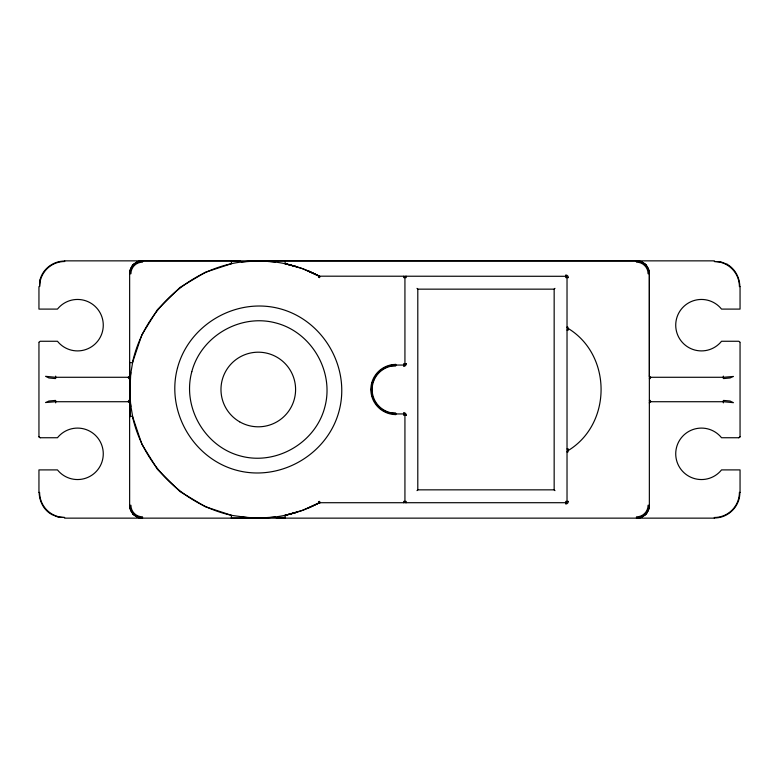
<?xml version="1.0" encoding="UTF-8"?>
<svg xmlns="http://www.w3.org/2000/svg" width="779" height="779" viewBox="0 0 779 779"><rect width="100%" height="100%" fill="white"/><g stroke="black" fill="none" stroke-linecap="round" stroke-linejoin="round"><path stroke-width="1.17" d="M130.775 372.537L129.674 396.589L129.674 382.411L130.385 403.171L133.005 418.732C144.427 466.339 183.776 504.802 231.567 515.338L231.266 518.142L265.366 518.113L249.358 517.831L231.567 515.338L205.296 506.72L180.046 491.617L157.465 469.406L141.875 444.264L132.449 416.22L129.645 416.512L129.645 362.488L132.449 362.78L141.875 334.736L157.465 309.594L180.046 287.383L205.296 272.28L231.567 263.662C261.014 257.44 292.583 261.851 319.127 276.107L302.515 268.648L285.017 263.623L285.299 260.858L714.324 260.858M129.889 388.419L130.385 375.829L133.005 360.268C144.427 312.661 183.776 274.198 231.567 263.662L231.266 260.858L64.676 260.858M129.811 505.279L130.697 509.709L133.413 514.374L138.769 517.587L142.508 518.123L142.508 516.857A11.578 11.578 0 0 1 130.93 505.279L129.645 505.279L129.616 402.753L128.847 401.818M649.189 273.721L648.303 269.291L645.587 264.626L641.419 261.841L636.492 260.877L142.508 260.877C136.101 260.731 130.239 266.106 129.703 272.465M129.811 273.721L130.697 269.291L133.355 265.162A1.285 0.993 -45 0 1 134.319 264.422L138.078 261.91L142.508 261.033M649.189 505.279L648.303 509.709L645.791 513.468A1.285 0.993 -45 0 1 644.681 514.578L640.922 517.09L636.492 517.967M649.296 506.535C648.761 512.894 642.899 518.269 636.492 518.123L636.492 516.857A11.578 11.578 0 0 0 648.07 505.279L649.355 505.279L649.355 273.721A12.863 12.863 0 0 0 636.492 260.858L636.492 262.143A11.578 11.578 0 0 1 648.07 273.721L649.355 273.721L649.384 376.247L650.153 377.182M374.806 377.299L372.362 383.19C374.514 374.874 381.389 368.35 389.597 365.848M39.047 342.049L40.235 341.26L57.461 341.26A25.726 25.726 0 0 0 95.057 344.026A25.726 25.726 0 0 0 95.057 306.332A25.726 25.726 0 0 0 57.461 309.097L38.95 309.097L38.95 286.584M133.413 264.626L131.554 266.993L133.413 264.626L136.072 262.981L133.813 264.412L134.319 264.422M645.81 513.974L647.446 512.007L645.587 514.374L642.928 516.019L645.187 514.588L644.681 514.578M383.687 410.708L389.617 413.065C381.33 410.796 374.582 404.087 372.284 395.839M554.96 490.634L554.161 489.845L554.161 289.155L554.96 288.366M417.008 490.634L417.797 489.845L417.797 289.155L417.008 288.366M55.601 401.721L55.28 400.435L48.931 401.029L45.542 402.548L55.601 401.721L128.36 401.721L128.681 400.435L129.645 400.435M723.399 377.279L723.72 378.565L730.069 377.971L733.458 376.452L723.399 377.279L650.64 377.279L650.319 378.565L649.355 378.565M128.847 377.182L129.645 375.994A1.285 1.285 0 0 1 128.36 377.279L55.601 377.279L45.552 376.325L48.931 377.971L55.28 378.565L55.601 377.279M650.153 401.818L649.355 403.006A1.285 1.285 0 0 1 650.64 401.721L723.399 401.721L733.448 402.675L730.069 401.029L723.72 400.435L723.399 401.721M266.876 518.132L251.198 518.113C274.666 518.98 298.396 514.15 319.098 502.854L319.711 502.659L319.098 502.854M308.143 508.083L319.127 502.893L302.515 510.352L285.017 515.377L285.299 518.142M642.1 516.857L639.345 517.821M136.9 262.143L139.655 261.179M738.765 437.74L739.953 436.951L738.765 437.74L721.539 437.74A25.726 25.726 0 0 0 683.943 434.974A25.726 25.726 0 0 0 683.943 472.668A25.726 25.726 0 0 0 721.539 469.903L740.05 469.903L740.05 492.416M241.266 261.997L258.316 260.858L285.299 260.858M275.299 517.003L258.258 518.142L241.324 517.013M649.296 272.465L648.381 268.804L645.587 264.626L640.922 261.91L636.492 261.033M129.703 506.535L130.619 510.196L133.413 514.374L138.078 517.09L142.508 517.967M249.689 260.868L265.571 261.345M129.645 273.721L130.93 273.721A11.578 11.578 0 0 1 142.508 262.143L142.508 260.858A12.863 12.863 0 0 0 129.645 273.721L129.645 384.641M319.078 276.185L565.739 276.292A1.285 1.285 0 0 1 567.024 277.577L567.024 501.423A1.285 1.285 0 0 1 565.739 502.708L319.497 502.718M417.797 289.155L554.161 289.155M567.024 330.082L568.31 330.082L567.024 327.034L568.134 327.316L567.638 328.125C612.226 354.698 612.226 424.302 567.638 450.875L567.024 451.966L567.979 451.966L568.31 448.918L567.024 448.918M395.936 365.059L403.649 365.059A1.285 1.285 0 0 0 404.934 363.774L404.934 277.577A1.285 1.285 0 0 1 406.219 276.292L406.219 277.577L403.649 277.577L403.649 276.292M129.645 378.565L128.681 378.565L128.36 377.279M649.355 400.435L650.319 400.435L650.64 401.721M395.936 413.941L403.649 413.941A1.285 1.285 0 0 1 404.934 415.226L404.934 501.423A1.285 1.285 0 0 0 406.219 502.708L406.219 501.423L403.649 501.423L403.649 502.708M40.235 437.74L39.047 436.951L40.235 437.74L57.461 437.74A25.726 25.726 0 0 1 95.057 434.974A25.726 25.726 0 0 1 95.057 472.668A25.726 25.726 0 0 1 57.461 469.903L38.95 469.903L38.95 492.416M417.797 489.845L554.161 489.845M64.676 518.142L714.324 518.142M267.986 261.501L275.25 261.987M319.711 276.292L308.143 270.917L319.293 276.224M639.345 261.179L642.1 262.143M139.655 517.821L136.9 516.857M645.187 264.412L643.22 262.776L644.681 264.422A1.285 0.993 45 0 1 645.791 265.532M133.813 514.588L135.78 516.224L134.319 514.578A1.285 0.993 45 0 1 133.209 513.468M739.953 342.049L738.765 341.26L721.539 341.26A25.726 25.726 0 0 1 683.943 344.026A25.726 25.726 0 0 1 683.943 306.332A25.726 25.726 0 0 1 721.539 309.097L740.05 309.097L740.05 286.584M129.645 389.471L130.784 406.521M129.811 390.522L129.947 394.632L129.898 390.522M740.05 342.546L740.05 436.454M723.331 376.121L723.331 378.545M723.331 400.455L723.331 402.879M129.645 392.509L129.645 417.417M55.669 376.121L55.669 378.545M55.669 400.455L55.669 402.879M38.95 342.546L38.95 436.454M128.36 401.721A1.285 1.285 0 0 1 129.645 403.006M142.508 518.142A12.863 12.863 0 0 1 129.645 505.279M650.64 377.279A1.285 1.285 0 0 1 649.355 375.994M649.355 505.279A12.863 12.863 0 0 1 636.492 518.142M258.287 518.025L263.75 518.074L251.783 517.869L263.419 517.84L258.287 518.006M129.869 407.573L129.811 416.512L129.869 407.573M130.239 408.8L130.288 416.512L130.239 408.8M131.768 511.706L133.19 513.974L131.768 511.706M647.281 266.808L647.232 267.294L645.81 265.026L647.281 266.808M39.992 279.973L39.593 286.584A25.084 25.084 0 0 1 64.676 261.501L64.676 261.033C53.196 261.053 42.728 268.901 39.992 279.973M177.515 367.854C165.8 411.351 193.124 458.665 236.641 470.273C280.128 481.977 327.453 454.663 339.05 411.146C350.764 367.649 323.441 320.335 279.924 308.727C236.436 297.023 189.122 324.337 177.515 367.854M191.809 371.69C182.052 407.203 204.828 446.669 240.468 455.978C275.99 465.735 315.456 442.949 324.765 407.31C334.522 371.797 311.736 332.331 276.097 323.022C240.575 313.265 201.118 336.051 191.809 371.69M372.158 383.132L371.32 389.5L372.158 395.868L371.661 389.5L372.158 383.132M739.875 492.416C740.031 506.34 728.248 518.123 714.324 517.967L714.324 517.499A25.084 25.084 0 0 0 739.407 492.416L739.875 492.416M389.646 412.938L395.936 414.584A25.084 25.084 0 0 1 370.843 389.5A25.084 25.084 0 0 1 395.936 364.416L389.558 365.721L395.936 365.702A23.798 23.798 0 0 0 372.138 389.5A23.798 23.798 0 0 0 395.936 413.298L389.646 412.938M319.283 275.815L318.494 277.275A2.571 2.571 0 0 0 319.711 277.577L319.283 275.815M51.901 514.549C43.984 510.401 39.34 501.462 39.125 492.416L39.593 492.416A25.084 25.084 0 0 0 64.676 517.499L58.065 517.1L51.901 514.549M727.187 264.305L720.935 261.9L714.324 261.501A25.084 25.084 0 0 1 739.407 286.584L739.875 286.584C739.612 277.431 735.162 268.998 727.187 264.305M319.711 503.078L318.494 501.725A2.571 2.571 0 0 1 319.711 501.423L319.711 503.078M296.75 512.261L285.017 515.377L296.75 512.261M285.299 517.499L277.587 517.548L285.299 517.499M235.365 260.955L231.266 261.033L240.214 261.082L235.365 260.955M285.299 517.967L276.36 517.918L285.299 517.967M568.31 277.577L565.739 277.577L565.739 275.006A2.571 2.571 0 0 1 568.31 277.577M406.219 363.774L403.649 363.774L403.649 366.344A2.571 2.571 0 0 0 406.219 363.774M406.219 415.226L403.649 415.226L403.649 412.656A2.571 2.571 0 0 1 406.219 415.226M568.31 501.423L565.739 501.423L565.739 503.994A2.571 2.571 0 0 0 568.31 501.423M296.75 266.739L285.007 263.662L296.75 266.739M239.63 421.809A37.304 37.304 0 0 0 295.592 389.5A37.304 37.304 0 0 0 239.63 357.191A37.304 37.304 0 0 0 239.63 421.809"/></g></svg>
